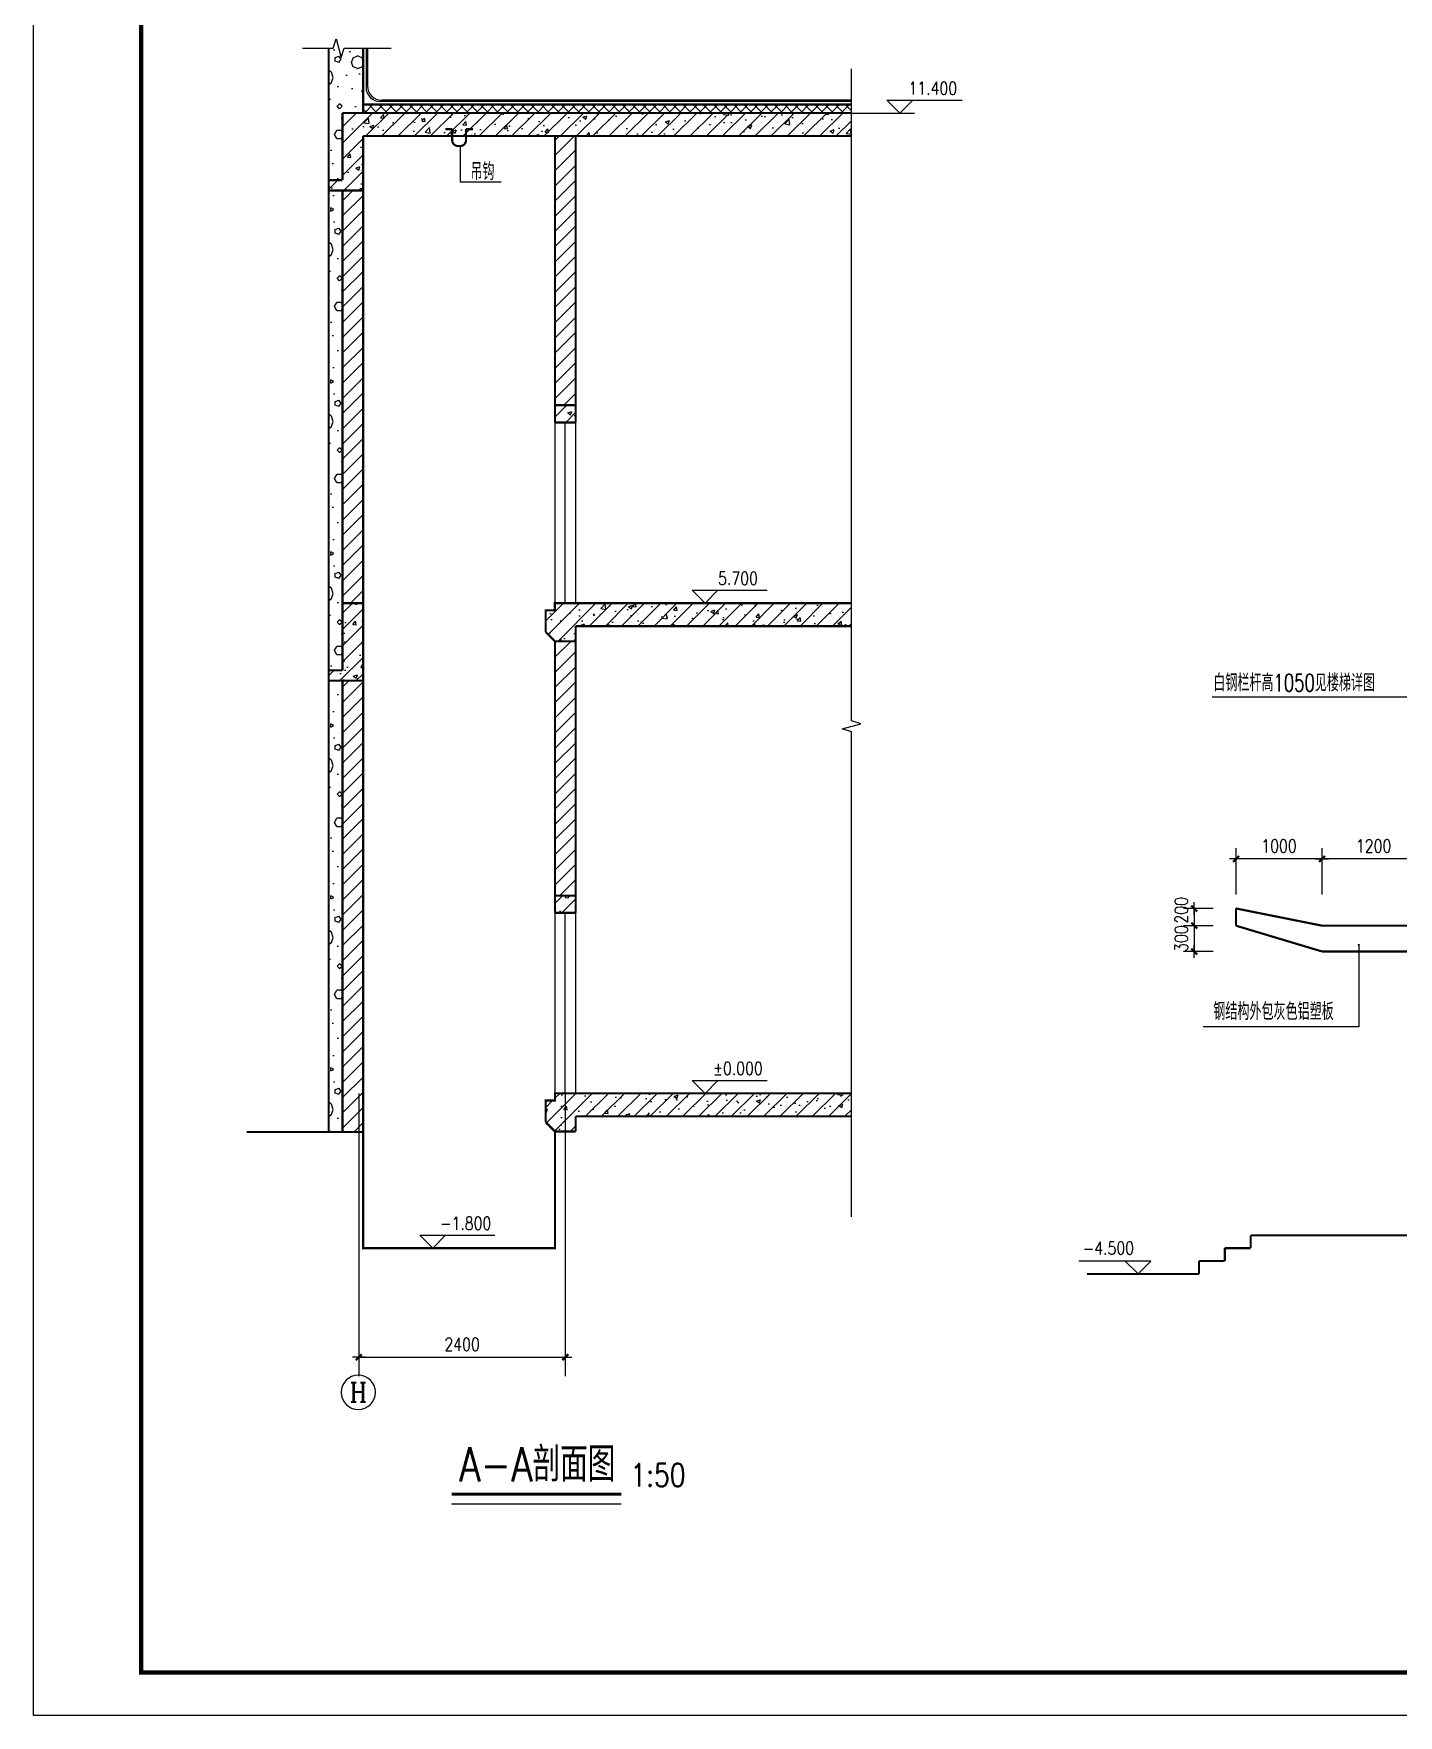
# Model space of a CAD drawing. Extents: x -55219 to 470149, y 494712 to 780039.
# Drawn here: x 209568 to 257155, y 494712 to 553382 of the extents above; entities that cross this region are included whole.
import ezdxf
from ezdxf.enums import TextEntityAlignment as Align

# ---------------------------------------------------------------- set-up
doc = ezdxf.new("R2010")
doc.units = 0
doc.header["$LTSCALE"] = 1500
doc.header["$MEASUREMENT"] = 0
doc.layers.get('0').update_dxf_attribs({"linetype": 'CONTINUOUS'})
doc.layers.get('DEFPOINTS').update_dxf_attribs({"linetype": 'CONTINUOUS'})
for name, color, linetype in [('AXIS', 3, 'CONTINUOUS'), ('AXIS_TEXT', 7, 'CONTINUOUS'), ('LVTRY', 6, 'CONTINUOUS'), ('OTHER', 7, 'CONTINUOUS'), ('PUB_TITLE', 4, 'CONTINUOUS')]:
    doc.layers.add(name, color=color, linetype=linetype)
doc.styles.add('_HZTXT', font='txt.shx', dxfattribs={"width": 0.8, "bigfont": 'hztxt.shx'})
doc.styles.add('COMPLEX', font='COMPLEX')
doc.styles.add('DIM_FONT', font='SIMPLEX.shx', dxfattribs={"width": 0.8})
doc.dimstyles.new('DIMN150', dxfattribs={"dimscale": 1.5, "dimtxt": 300, "dimasz": 1, "dimexe": 250, "dimexo": 300, "dimgap": 150, "dimtad": 1, "dimdec": 0, "dimzin": 0, "dimdsep": 46, "dimtxsty": 'DIM_FONT', "dimblk": '_DIMX', "dimcen": 0.09, "dimclrt": 7, "dimadec": 0, "dimazin": 0, "dimtfac": 1, "dimtdec": 0, "dimtix": 1, "dimtmove": 2, "dimatfit": 3, "dimldrblk": '_DIMX', "dimfxl": 1, "dimtolj": 1, "dimtzin": 0, "dimarcsym": 0})
pattern_1 = [(45, (0, 0), (-282.8427, 282.8427), []), (50, (0, 0), (1434.5204, -125.5043), [150, -1650]), (355, (0, 0), (-277.5027, 1504.3843), [120, -1320]), (100.4514, (119.5, -10.5), (1157.0188, 1378.879), [127.4804, -1402.2842]), (46.1842, (0, 400), (2134.482, -331.038), [225, -2475]), (96.6356, (177.9, 372.4), (1869.3254, 1948.236), [191.2206, -2103.426]), (351.1842, (0, 400), (1869.324, 1948.237), [180, -1980]), (21, (200, 300), (1193.814, -805.2378), [150, -1650]), (326, (200, 300), (486.6307, 1450.3), [120, -1320]), (71.4514, (299.5, 232.9), (1680.4453, 645.061), [127.4804, -1402.2842]), (37.5, (0, 0), (24.3197, 665.7877), [0, -1304, 0, -1340, 0, -1325]), (7.5, (0, 0), (526.1391, 788.8234), [0, -764, 0, -1274, 0, -505]), (327.5, (-446, 0), (1067.64487, -45.10974), [0, -500, 0, -1560, 0, -2070]), (317.5, (-646, 0), (1166.3723, 200.21), [0, -650, 0, -1036, 0, -1470])]
pattern_2 = [(0, (885, -915), (1500, 3000), [0, -3000]), (0, (-870, -1320), (1500, 3000), [0, -3000]), (0, (105, -1350), (1500, 3000), [0, -3000]), (0, (1170, -465), (1500, 3000), [0, -3000]), (0, (-75, -1500), (1500, 3000), [0, -3000]), (0, (1470, 1425), (1500, 3000), [0, -3000]), (0, (555, 1185), (1500, 3000), [0, -3000]), (0, (1035, 810), (1500, 3000), [0, -3000]), (0, (-1410, 750), (1500, 3000), [0, -3000]), (0, (60, 615), (1500, 3000), [0, -3000]), (0, (-510, -150), (1500, 3000), [0, -3000]), (0, (-480, -1275), (1500, 3000), [0, -3000]), (0, (645, -1395), (1500, 3000), [0, -3000]), (0, (1470, -75), (1500, 3000), [0, -3000]), (0, (-1335, -540), (1500, 3000), [0, -3000]), (0, (-1080, -30), (1500, 3000), [0, -3000]), (0, (90, -240), (1500, 3000), [0, -3000]), (0, (-330, -675), (1500, 3000), [0, -3000]), (0, (-570, 315), (1500, 3000), [0, -3000]), (0, (-195, 1440), (1500, 3000), [0, -3000]), (0, (-1215, -1170), (1500, 3000), [0, -3000]), (0, (435, 825), (1500, 3000), [0, -3000]), (0, (-960, 870), (1500, 3000), [0, -3000]), (0, (-1200, 1260), (1500, 3000), [0, -3000]), (130.601294, (1285.71, 485.71), (-7499.99993, 9000.000055), [131.708, -55185.558]), (18.43495, (1071.43, 542.86), (7500, 3000), [135.526, -18838.14]), (90, (1071.4, 414.3), (1500, 3000), [128.571, -5871.428]), (161.56505, (1200, 371.43), (-7500.00007, 2999.9998), [135.526, -18838.14]), (53.1301, (1200, 371.4), (1500, 3000), [142.857, -14857.143]), (135, (1314.3, -1157.1), (-1500.0002, 2999.9998), [121.218, -8364.063]), (45, (1142.9, -1157.1), (1500, 3000), [121.218, -8364.063]), (135, (1228.6, -1242.9), (-1500.0002, 2999.9998), [121.218, -8364.063]), (45, (1228.6, -1242.9), (1500, 3000), [121.218, -8364.063]), (116.56505, (-128.6, 857.1), (-0.0002, 6000), [159.719, -3194.383]), (180, (-200, 1000), (-1500, 3000), [171.429, -2828.571]), (63.43495, (-442.9, 857.1), (2e-06, 6000), [159.719, -3194.383]), (116.56505, (-371.4, 714.3), (-0.0002, 6000), [159.719, -3194.383]), (0, (-371.4, 714.3), (1500, 3000), [171.429, -2828.571]), (63.43495, (-200, 714.3), (2e-06, 6000), [159.719, -3194.383]), (107.102728, (1000, -157.14), (-4499.999838, 15000.000058), [194.307, -81414.516]), (143.972626, (942.86, 28.57), (-28499.99968, 21000.000006), [194.307, -40610.103]), (180, (785.7, 143), (-1500, 3000), [185.714, -2814.286]), (36.027373, (442.86, 28.57), (28499.99983, 20999.9998), [194.307, -40610.103]), (71.56505, (385.7, -142.86), (4500.00003, 15000), [180.702, -18792.964]), (107.102728, (442.86, -328.57), (-4499.999838, 15000.000058), [194.307, -81414.516]), (143.972626, (600, -442.86), (-28499.99968, 21000.000006), [194.307, -40610.103]), (0, (600, -443), (1500, 3000), [185.714, -2814.286]), (36.027373, (785.71, -442.86), (28499.99983, 20999.9998), [194.307, -40610.103]), (71.56505, (942.86, -328.57), (4500.00003, 15000), [180.702, -18792.964]), (150.25512, (1028.57, 1242.86), (-4500, 2999.99996), [115.175, -24071.598]), (90, (928.6, 1185.7), (1500, 3000), [114.286, -5885.714]), (29.74488, (928.57, 1185.7), (4500, 2999.99999), [115.175, -24071.598]), (116.56505, (328.6, -885.7), (-0.0002, 6000), [159.719, -3194.383]), (168.690067, (257.14, -742.86), (-13500.00002, 2999.99993), [145.686, -30448.428]), (41.185925, (0, -814.29), (37499.999886, 32999.99981), [151.859, -63629.013]), (90, (0, -957.1), (1500, 3000), [142.857, -5857.143]), (138.814074, (114.29, -1057.14), (-37499.999446, 33000.00031), [151.859, -63629.013]), (16.699244, (114.29, -1057.14), (49499.999915, 14999.99993), [149.147, -62492.691]), (60.945396, (257.14, -1014.29), (1500.000006, 2999.99999), [147.08, -61626.699]), (109.983106, (-928.57, 371.43), (-7500.00004, 20999.999977), [167.21, -70060.989]), (155.556045, (-985.71, 528.57), (-19500.000093, 8999.99982), [172.615, -72325.659]), (24.443955, (-1300, 528.57), (19500.000028, 8999.999965), [172.615, -72325.659]), (70.016893, (-1357.14, 371.43), (7500.000035, 20999.99998), [167.21, -70060.989]), (109.983106, (-1300, 214.29), (-7500.00004, 20999.999977), [167.21, -70060.989]), (160.016893, (-1142.86, 157.14), (-7500.00004, 2999.99988), [167.21, -34946.889]), (19.983107, (-1142.86, 157.14), (7499.99999, 3000.00001), [167.21, -34946.889]), (70.016893, (-985.71, 214.29), (7500.000035, 20999.99998), [167.21, -70060.989]), (122.00538, (185.7, 100), (-1500.0002, 2999.99986), [134.771, -28167.172]), (18.43495, (-14.3, 171.43), (7500, 3000), [135.526, -18838.14]), (90, (-14.3, 42.9), (1500, 3000), [128.571, -5871.428]), (161.56505, (114.3, 0), (-7500.00007, 2999.9998), [135.526, -18838.14]), (54.462322, (114.29, 0), (10499.999994, 14999.99999), [122.89, -51491.061]), (116.56505, (-685.7, -628.6), (-0.0002, 6000), [159.719, -3194.383]), (180, (-757, -485.7), (-1500, 3000), [157.143, -2842.857]), (59.036243, (-1000, -628.57), (1500, 2999.99999), [166.599, -34819.11]), (120.963756, (-914.29, -771.43), (-1500.0002, 2999.99986), [166.599, -34819.11]), (0, (-914.3, -771.4), (1500, 3000), [157.143, -2842.857]), (63.43495, (-757.1, -771.4), (2e-06, 6000), [159.719, -3194.383])]

# ---------------------------------------------------------------- blocks, each defined once
blk = doc.blocks.new('_AXISO')
blk.add_circle((0, 0), 0.5)
at = {"layer": 'AXIS_TEXT', "style": 'COMPLEX', "width": 1.041667}
blk.add_attdef('A', text='', height=0.56, dxfattribs=at).set_placement((-0.25, -0.28), (0.25, -0.28), align=Align.FIT)
blk = doc.blocks.new('A$C6AFF0502')
at = {"layer": 'AXIS'}
ref = blk.add_blockref('_AXISO', (600, 600), dxfattribs=dict(at, xscale=-1200, yscale=1200, zscale=1200))
ref.add_attrib('A', 'H', dxfattribs={"layer": 'AXIS_TEXT', "height": 672, "style": 'COMPLEX', "width": 0.9375}).set_placement((300, 264), (900, 264), align=Align.FIT)
blk = doc.blocks.new('_DIMX')
blk.add_line((-150, 0), (150, 0))
at = {"const_width": 50}
blk.add_lwpolyline([(-70, -70), (70, 70)], dxfattribs=at)
blk = doc.blocks.new('*D1326')
at = {"color": 0, "linetype": 'ByBlock'}
for p, q in [((220907, 508330), (220907, 506832)), ((228107, 508330), (228107, 506832)), ((220909, 507207), (228106, 507207))]:
    blk.add_line(p, q, dxfattribs=at)
at = {"layer": 'DEFPOINTS', "color": 0, "linetype": 'ByBlock'}
for p in [(220907, 508780), (228107, 508780), (228107, 507207)]:
    blk.add_point(p, dxfattribs=at)
at = {"color": 0, "linetype": 'ByBlock', "xscale": 1.5, "yscale": 1.5, "zscale": 1.5, "rotation": 180}
blk.add_blockref('_DIMX', (220907, 507207), dxfattribs=at)
at = {"color": 0, "linetype": 'ByBlock', "xscale": 1.5, "yscale": 1.5, "zscale": 1.5}
blk.add_blockref('_DIMX', (228107, 507207), dxfattribs=at)
at = {"color": 7, "linetype": 'ByBlock', "insert": (224507, 507657), "char_height": 450, "attachment_point": 5, "style": 'DIM_FONT'}
blk.add_mtext('\\A1;2400', dxfattribs=at)
blk = doc.blocks.new('*D1334')
at = {"color": 0, "linetype": 'ByBlock'}
for p, q in [((254493, 523350), (254493, 524967)), ((258092, 524592), (254495, 524592)), ((258093, 523350), (258093, 524967))]:
    blk.add_line(p, q, dxfattribs=at)
at = {"layer": 'DEFPOINTS', "color": 0, "linetype": 'ByBlock'}
for p in [(254493, 524592), (254493, 522900), (258093, 522900)]:
    blk.add_point(p, dxfattribs=at)
at = {"color": 0, "linetype": 'ByBlock', "xscale": 1.5, "yscale": 1.5, "zscale": 1.5, "rotation": 180}
blk.add_blockref('_DIMX', (254493, 524592), dxfattribs=at)
at = {"color": 0, "linetype": 'ByBlock', "xscale": 1.5, "yscale": 1.5, "zscale": 1.5}
blk.add_blockref('_DIMX', (258093, 524592), dxfattribs=at)
at = {"color": 7, "linetype": 'ByBlock', "insert": (256293, 525042), "char_height": 450, "attachment_point": 5, "style": 'DIM_FONT'}
blk.add_mtext('\\A1;1200', dxfattribs=at)
blk = doc.blocks.new('*D1335')
at = {"color": 0, "linetype": 'ByBlock'}
for p, q in [((250698, 522261), (249662, 522261)), ((250037, 522262), (250037, 522264)), ((250037, 522261), (250037, 521361)), ((250698, 521361), (249662, 521361)), ((250037, 521359), (250037, 521358))]:
    blk.add_line(p, q, dxfattribs=at)
at = {"layer": 'DEFPOINTS', "color": 0, "linetype": 'ByBlock'}
for p in [(251148, 522261), (250037, 521361), (251148, 521361)]:
    blk.add_point(p, dxfattribs=at)
at = {"color": 0, "linetype": 'ByBlock', "xscale": 1.5, "yscale": 1.5, "zscale": 1.5}
for p, rotation in [((250037, 522261), 270), ((250037, 521361), 90)]:
    blk.add_blockref('_DIMX', p, dxfattribs=dict(at, rotation=rotation))
at = {"color": 7, "linetype": 'ByBlock', "insert": (249587, 521811), "char_height": 450, "attachment_point": 5, "rotation": 90, "style": 'DIM_FONT'}
blk.add_mtext('\\A1;300', dxfattribs=at)
blk = doc.blocks.new('*D1336')
at = {"color": 0, "linetype": 'ByBlock'}
for p, q in [((251494, 523350), (251494, 524967)), ((254492, 524592), (251495, 524592)), ((254493, 523350), (254493, 524967))]:
    blk.add_line(p, q, dxfattribs=at)
at = {"layer": 'DEFPOINTS', "color": 0, "linetype": 'ByBlock'}
for p in [(251494, 524592), (251494, 522900), (254493, 522900)]:
    blk.add_point(p, dxfattribs=at)
at = {"color": 0, "linetype": 'ByBlock', "xscale": 1.5, "yscale": 1.5, "zscale": 1.5, "rotation": 180}
blk.add_blockref('_DIMX', (251494, 524592), dxfattribs=at)
at = {"color": 0, "linetype": 'ByBlock', "xscale": 1.5, "yscale": 1.5, "zscale": 1.5}
blk.add_blockref('_DIMX', (254493, 524592), dxfattribs=at)
at = {"color": 7, "linetype": 'ByBlock', "insert": (252993, 525042), "char_height": 450, "attachment_point": 5, "style": 'DIM_FONT'}
blk.add_mtext('\\A1;1000', dxfattribs=at)
blk = doc.blocks.new('*D1337')
at = {"color": 0, "linetype": 'ByBlock'}
for p, q in [((250698, 522861), (249662, 522861)), ((250037, 522859), (250037, 522262)), ((250698, 522261), (249662, 522261))]:
    blk.add_line(p, q, dxfattribs=at)
at = {"layer": 'DEFPOINTS', "color": 0, "linetype": 'ByBlock'}
for p in [(251148, 522861), (250037, 522261), (251148, 522261)]:
    blk.add_point(p, dxfattribs=at)
at = {"color": 0, "linetype": 'ByBlock', "xscale": 1.5, "yscale": 1.5, "zscale": 1.5}
for p, rotation in [((250037, 522861), 90), ((250037, 522261), 270)]:
    blk.add_blockref('_DIMX', p, dxfattribs=dict(at, rotation=rotation))
at = {"color": 7, "linetype": 'ByBlock', "insert": (249587, 522799), "char_height": 450, "attachment_point": 5, "rotation": 90, "style": 'DIM_FONT'}
blk.add_mtext('\\A1;200', dxfattribs=at)

msp = doc.modelspace()

# ---------------------------------------------------------------- hatches: boundary and pattern name
at = {"layer": 'OTHER'}
h = msp.add_hatch(dxfattribs=at)
h.set_pattern_fill('AN32C', color=256, scale=3000, style=0)
h.set_pattern_definition(pattern_2)
h.paths.add_polyline_path([(221057.4, 552876.4), (220401, 552876.4), (220296, 552546.4), (220116, 553206.4), (220011, 552876.4), (219857.1, 552876.4), (219857.1, 548271), (220337.1, 548271), (220337.1, 550611), (221057.4, 550611)])
h = msp.add_hatch(dxfattribs=at)
h.set_pattern_fill('AN31C', color=256, scale=2000, style=0)
h.set_pattern_definition(pattern_1)
h.paths.add_polyline_path([(220337.1, 548271), (219857.1, 548271), (219857.1, 547911), (221057.4, 547911), (221057.4, 549810.9), (238086.6, 549810.9), (238086.6, 550611), (220337.1, 550611)])
h = msp.add_hatch(dxfattribs=at)
h.set_pattern_fill('ANSI37', color=256, scale=2000, style=0)
h.paths.add_polyline_path([(221057.4, 550911), (221057.4, 550611), (238086.6, 550611), (238086.6, 550911)])
h = msp.add_hatch(dxfattribs=at)
h.set_pattern_fill('ANSI31', color=256, scale=3000, style=0)
h.paths.add_polyline_path([(228467.3, 549810.9), (227747.1, 549810.9), (227747.1, 540417.9), (228467.3, 540417.9)])
h = msp.add_hatch(dxfattribs=at)
h.set_pattern_fill('AN32C', color=256, scale=3000, style=0)
h.set_pattern_definition(pattern_2)
h.paths.add_polyline_path([(220337.1, 547911), (219857.1, 547911), (219857.1, 531170.8), (220337.1, 531170.8)])
h = msp.add_hatch(dxfattribs=at)
h.set_pattern_fill('ANSI31', color=256, scale=3000, style=0)
h.paths.add_polyline_path([(221057.4, 547911), (220337.1, 547911), (220337.1, 533510.8), (221057.4, 533510.8)])
h = msp.add_hatch(dxfattribs=at)
h.set_pattern_fill('AN31C', color=256, scale=2000, style=0)
h.set_pattern_definition(pattern_1)
h.paths.add_polyline_path([(228467.3, 539817.9), (228467.3, 540417.9), (227747.1, 540417.9), (227747.1, 539817.9)])
h = msp.add_hatch(dxfattribs=at)
h.set_pattern_fill('AN31C', color=256, scale=2000, style=0)
h.set_pattern_definition(pattern_1)
h.paths.add_polyline_path([(221057.4, 533510.8), (220337.1, 533510.8), (220337.1, 531170.8), (219857.1, 531170.8), (219857.1, 530810.8), (221057.4, 530810.8)])
h = msp.add_hatch(dxfattribs=at)
h.set_pattern_fill('AN31C', color=256, scale=2000, style=0)
h.set_pattern_definition(pattern_1)
h.paths.add_polyline_path([(238086.6, 532710.7), (238086.6, 533510.8), (227739, 533510.8), (227739, 533260.8), (227422, 533260.8), (227422, 532506.2), (227747.1, 532181.3), (228467.3, 532181.3), (228467.3, 532710.7)])
h = msp.add_hatch(dxfattribs=at)
h.set_pattern_fill('ANSI31', color=256, scale=3000, style=0)
h.paths.add_polyline_path([(227747.1, 523310.8), (228467.3, 523310.8), (228467.3, 532181.3), (227747.1, 532181.3)])
h = msp.add_hatch(dxfattribs=at)
h.set_pattern_fill('AN32C', color=256, scale=3000, style=0)
h.set_pattern_definition(pattern_2)
h.paths.add_polyline_path([(219857.1, 515060.8), (220337.1, 515060.8), (220337.1, 530810.8), (219857.1, 530810.8)])
h = msp.add_hatch(dxfattribs=at)
h.set_pattern_fill('ANSI31', color=256, scale=3000, style=0)
h.paths.add_polyline_path([(220337.1, 515060.8), (221057.4, 515060.8), (221057.4, 530810.8), (220337.1, 530810.8)])
h = msp.add_hatch(dxfattribs=at)
h.set_pattern_fill('AN31C', color=256, scale=2000, style=0)
h.set_pattern_definition(pattern_1)
h.paths.add_polyline_path([(227747.1, 523310.8), (227747.1, 522710.8), (228467.3, 522710.8), (228467.3, 523310.8)])
h = msp.add_hatch(dxfattribs=at)
h.set_pattern_fill('AN31C', color=256, scale=2000, style=0)
h.set_pattern_definition(pattern_1)
h.paths.add_polyline_path([(238086.6, 516410.8), (228467.3, 516410.8), (228107.1, 516410.8), (228107.1, 515081.3), (228467.3, 515081.3), (228467.3, 515610.7), (238086.6, 515610.7)])
h.paths.add_polyline_path([(228107.1, 516410.8), (227747.1, 516410.8), (227747.1, 516160.8), (227422, 516160.8), (227422, 515406.2), (227747.1, 515081.3), (228107.1, 515081.3)])

# ---------------------------------------------------------------- linework, layer by layer
at = {"layer": 'LVTRY'}
for p, q in [((224442.2, 549461.6), (224442.2, 548216)), ((224442.2, 548216), (225874.8, 548216))]:
    msp.add_line(p, q, dxfattribs=at)
at = {"layer": 'LVTRY', "color": 7}
msp.add_line((224136.3, 502092.1), (230055.6, 502092.1), dxfattribs=at)
at = {"layer": 'LVTRY', "const_width": 75}
for points in [[(224162.2, 550050.9), (223922.2, 550050.9)], [(224162.2, 550050.9), (224162.2, 549661.6)], [(224642.2, 550050.9), (224642.2, 549661.6)], [(224642.2, 550050.9), (224882.2, 550050.9)], [(224362.2, 549461.6), (224442.2, 549461.6)]]:
    msp.add_lwpolyline(points, dxfattribs=at)
for points in [[(224162.2, 549661.6, 0.4142136), (224362.2, 549461.6, 0.4142136)], [(224442.2, 549461.6, 0.4142136), (224642.2, 549661.6, 0.4142136)]]:
    msp.add_lwpolyline(points, format="xyb", dxfattribs=at)
at = {"layer": 'LVTRY', "color": 7, "const_width": 100}
msp.add_lwpolyline([(224143.6, 502431.3), (230064.8, 502431.3)], dxfattribs=at)
at = {"layer": 'OTHER'}
for p, q in [((218940, 552876.4), (220011, 552876.4)), ((220011, 552876.4), (220116, 553206.4)), ((220116, 553206.4), (220296, 552546.4)), ((220296, 552546.4), (220401, 552876.4)), ((220401, 552876.4), (222034, 552876.4)), ((221157.4, 552876.4), (221157.4, 551511)), ((221207.4, 552876.4), (221207.4, 551561)), ((238086.6, 529412.1), (238086.6, 552156.7)), ((238086.6, 551011), (221657.4, 551011)), ((238086.6, 551061), (221707.4, 551061)), ((239772.4, 550611), (239322.4, 551061)), ((239322.4, 551061), (240222.4, 551061)), ((240222.4, 551061), (239772.4, 550611)), ((239772.4, 551061), (241941, 551061)), ((238086.6, 550611), (240283, 550611)), ((227747.1, 539817.9), (227747.1, 533517.9)), ((228093.2, 539817.9), (228093.2, 533517.9)), ((228467.3, 539817.9), (228467.3, 533517.9)), ((232529.4, 533960.8), (233429.4, 533960.8)), ((232979.4, 533510.8), (232529.4, 533960.8)), ((232979.4, 533960.8), (235147.9, 533960.8)), ((233429.4, 533960.8), (232979.4, 533510.8)), ((250656.8, 530245), (259045.3, 530245)), ((237756.6, 529127.1), (238416.6, 529307.1)), ((238416.6, 529307.1), (238086.6, 529412.1)), ((238086.6, 529022.1), (237756.6, 529127.1)), ((238086.6, 512102.5), (238086.6, 529022.1)), ((227747.1, 522710.8), (227747.1, 516410.8)), ((228093.2, 522710.8), (228093.2, 516410.8)), ((228467.3, 522710.8), (228467.3, 516410.8)), ((255775.3, 521589.3), (255775.3, 518735.3)), ((255775.3, 518735.3), (250349, 518735.3)), ((220907.1, 516410.8), (220907.1, 506542.3)), ((228107.1, 516410.8), (228107.1, 506542.3)), ((232529.4, 516860.8), (233429.4, 516860.8)), ((232979.4, 516410.8), (232529.4, 516860.8)), ((232979.4, 516860.8), (235147.9, 516860.8)), ((233429.4, 516860.8), (232979.4, 516410.8)), ((223483.3, 511010.4), (223033.3, 511460.4)), ((223033.3, 511460.4), (223933.3, 511460.4)), ((223933.3, 511460.4), (223483.3, 511010.4)), ((223483.3, 511460.4), (225651.8, 511460.4)), ((248077.3, 510560.9), (246011.5, 510560.9)), ((248527.3, 510560.9), (247627.3, 510560.9)), ((247627.3, 510560.9), (248077.3, 510110.9)), ((248077.3, 510110.9), (248527.3, 510560.9))]:
    msp.add_line(p, q, dxfattribs=at)
at = {"layer": 'OTHER', "const_width": 75}
for points in [[(219857.1, 515060.8), (219857.1, 552876.4)], [(221057.4, 552876.4), (221057.4, 550611)], [(238086.6, 550911), (221057.4, 550911)], [(238086.6, 550611), (220337.1, 550611)], [(221057.4, 550611), (220337.1, 550611)], [(220337.1, 548271), (220337.1, 550611)], [(238086.6, 549810.9), (221057.4, 549810.9)], [(221057.4, 549810.9), (221057.4, 511010.4), (227747.1, 511010.4), (227747.1, 515081.3)], [(227747.1, 539817.9), (227747.1, 549810.9)], [(228467.3, 539817.9), (228467.3, 549810.9)], [(220337.1, 548271), (219857.1, 548271)], [(221057.4, 547911), (219857.1, 547911)], [(220337.1, 531170.8), (220337.1, 547911)], [(228467.3, 540417.9), (227747.1, 540417.9)], [(228467.3, 539817.9), (227747.1, 539817.9)], [(221057.4, 533510.8), (220337.1, 533510.8)], [(238086.6, 533510.8), (227739, 533510.8), (227739, 533260.8), (227422, 533260.8), (227422, 532510.6)], [(238086.6, 532710.7), (228467.3, 532710.7)], [(228467.3, 522710.8), (228467.3, 532710.7)], [(227421.2, 532507), (227751.5, 532176.9)], [(227747.1, 522710.8), (227747.1, 532181.3)], [(228467.3, 532181.3), (227747.1, 532181.3)], [(220337.1, 531170.8), (219857.1, 531170.8)], [(221057.4, 530810.8), (219857.1, 530810.8)], [(220337.1, 515060.8), (220337.1, 530810.8)], [(228467.3, 523310.8), (227747.1, 523310.8)], [(251493.6, 522860.9), (251493.6, 522260.9)], [(251493.6, 522860.9), (254493.3, 522260.9)], [(228467.3, 522710.8), (227747.1, 522710.8)], [(251493.6, 522260.9), (254493.3, 521360.9)], [(258243.3, 522260.9), (254493.3, 522260.9)], [(258243.3, 521360.9), (254493.3, 521360.9)], [(238086.6, 516410.8), (227747.1, 516410.8), (227747.1, 516160.8), (227422, 516160.8), (227422, 515410.6)], [(238086.6, 516410.8), (228467.3, 516410.8)], [(227421.2, 515407), (227751.5, 515076.9)], [(227421.2, 515407), (227751.5, 515076.9)], [(228467.3, 515081.3), (228467.3, 515610.7)], [(238086.6, 515610.7), (228467.3, 515610.7)], [(221057.4, 515060.8), (217000.5, 515060.8)], [(227747.1, 513887.2), (227747.1, 515081.3)], [(228467.3, 515081.3), (227747.1, 515081.3)], [(252003.3, 511010.9), (251103.3, 511010.9)], [(251103.3, 511010.9), (251103.3, 510560.9)], [(252003.3, 511460.9), (272741.9, 511460.9)], [(252003.3, 511460.9), (252003.3, 511010.9)], [(251103.3, 510560.9), (250203.3, 510560.9)], [(250203.3, 510560.9), (250203.3, 510110.9)], [(246293.3, 510110.9), (250203.3, 510110.9)]]:
    msp.add_lwpolyline(points, dxfattribs=at)
at = {"layer": 'OTHER', "const_width": 37.1}
msp.add_lwpolyline([(255756.4, 521589.3, 1), (255794.3, 521589.3, 1)], format="xyb", close=True, dxfattribs=at)
at = {"layer": 'OTHER'}
for centre in [(221657.4, 551511), (221707.4, 551561)]:
    msp.add_arc(centre, 500, 180, 270, dxfattribs=at)
at = {"layer": 'PUB_TITLE'}
msp.add_lwpolyline([(209567.7, 494711.6), (209567.7, 583811.6), (335717.7, 583811.6), (335717.7, 494711.6)], close=True, dxfattribs=at)
at = {"layer": 'PUB_TITLE', "const_width": 150}
msp.add_lwpolyline([(213317.7, 496211.6), (334217.7, 496211.6), (334217.7, 582311.6), (213317.7, 582311.6)], close=True, dxfattribs=at)

# ---------------------------------------------------------------- block references
at = {"layer": 'LVTRY'}
msp.add_blockref('A$C6AFF0502', (220287.8, 505382.7), dxfattribs=at)

# ---------------------------------------------------------------- texts
at = {"layer": 'LVTRY', "color": 7, "style": '_HZTXT'}
for s, height, width, p in [('吊钩', 600, 0.7, (224798, 548272.4)), ('A-A剖面图', 1202.24, 0.8, (224408.9, 502867.3))]:
    msp.add_text(s, height=height, dxfattribs=dict(at, width=width)).set_placement(p)
at = {"layer": 'LVTRY', "color": 7, "insert": (230378, 503497.1), "char_height": 800, "width": 6951, "attachment_point": 1, "style": 'DIM_FONT'}
msp.add_mtext('1:50', dxfattribs=at)
at = {"layer": 'OTHER', "style": 'DIM_FONT', "width": 0.8}
for s, p in [('11.400', (240921, 551479.2)), ('5.700', (234127.9, 534379.1)), ('%%p0.000', (234127.9, 517279.1)), ('-1.800', (224631.8, 511878.6)), ('-4.500', (247044.4, 511010.9))]:
    msp.add_text(s, height=450, dxfattribs=at).set_placement(p, align=Align.MIDDLE)
at = {"layer": 'OTHER', "style": '_HZTXT', "width": 0.7}
for s, p in [('白钢栏杆高1050见楼梯详图', (250702.2, 530435.4)), ('钢结构外包灰色铝塑板', (250702.2, 518970.5))]:
    msp.add_text(s, height=600, dxfattribs=at).set_placement(p)

# ---------------------------------------------------------------- dimensions: what is measured, and where the dimension line sits
at = {"layer": 'LVTRY', "color": 7}
dim = msp.add_linear_dim(base=(228107.1, 507207.5), p1=(220907.1, 508779.9), p2=(228107.1, 508779.9), text='2400', dimstyle='DIMN150', dxfattribs=at)
dim.commit()
dim.dimension.update_dxf_attribs({"geometry": '*D1326', "text_midpoint": (224507.1, 507657.5)})
at = {"layer": 'OTHER'}
for base, p1, p2, text, picture, middle in [((251493.6, 524591.6), (254493.3, 522899.9), (251493.6, 522899.9), '1000', '*D1336', (252993.4, 525041.6)), ((254493.3, 524591.6), (258093.3, 522899.9), (254493.3, 522899.9), '1200', '*D1334', (256293.3, 525041.6))]:
    dim = msp.add_linear_dim(base=base, p1=p1, p2=p2, text=text, dimstyle='DIMN150', dxfattribs=at)
    dim.commit()
    dim.dimension.update_dxf_attribs({"geometry": picture, "text_midpoint": middle})
dim = msp.add_linear_dim(base=(250037.2, 522260.9), p1=(251147.9, 522860.9), p2=(251147.9, 522260.9), angle=90, text='200', dimstyle='DIMN150', dxfattribs=at)
dim.commit()
dim.dimension.update_dxf_attribs({"geometry": '*D1337', "text_midpoint": (249587.2, 522798.9), "dimtype": 160})
dim = msp.add_linear_dim(base=(250037.2, 521360.9), p1=(251147.9, 522260.9), p2=(251147.9, 521360.9), angle=90, text='300', dimstyle='DIMN150', dxfattribs=at)
dim.commit()
dim.dimension.update_dxf_attribs({"geometry": '*D1335', "text_midpoint": (249587.2, 521810.9)})

doc.saveas('drawing.dxf')
